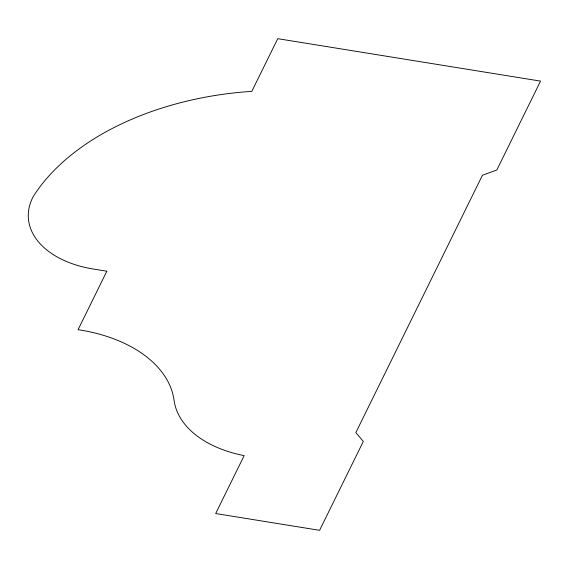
<?xml version="1.0" encoding="UTF-8"?>
<svg xmlns="http://www.w3.org/2000/svg" width="569" height="569" viewBox="0 0 569 569"><rect width="100%" height="100%" fill="white"/><g stroke="black" fill="none" stroke-linecap="round" stroke-linejoin="round"><path stroke-width="0.85" d="M106.83 271.221L78.074 329.693A135.187 84.895 -3.5 0 1 174.036 400.05A107.655 67.604 -3.5 0 0 244.172 455.613L215.679 513.537L319.6 530.322L363.328 441.423L355.831 432.632L482.42 175.266L496.822 170.01L540.55 81.111L277.736 38.678L251.832 91.353A248.191 155.856 -3.5 0 0 33.102 196.789A93.195 58.522 -3.5 0 0 92.349 268.881L106.83 271.221"/></g></svg>
